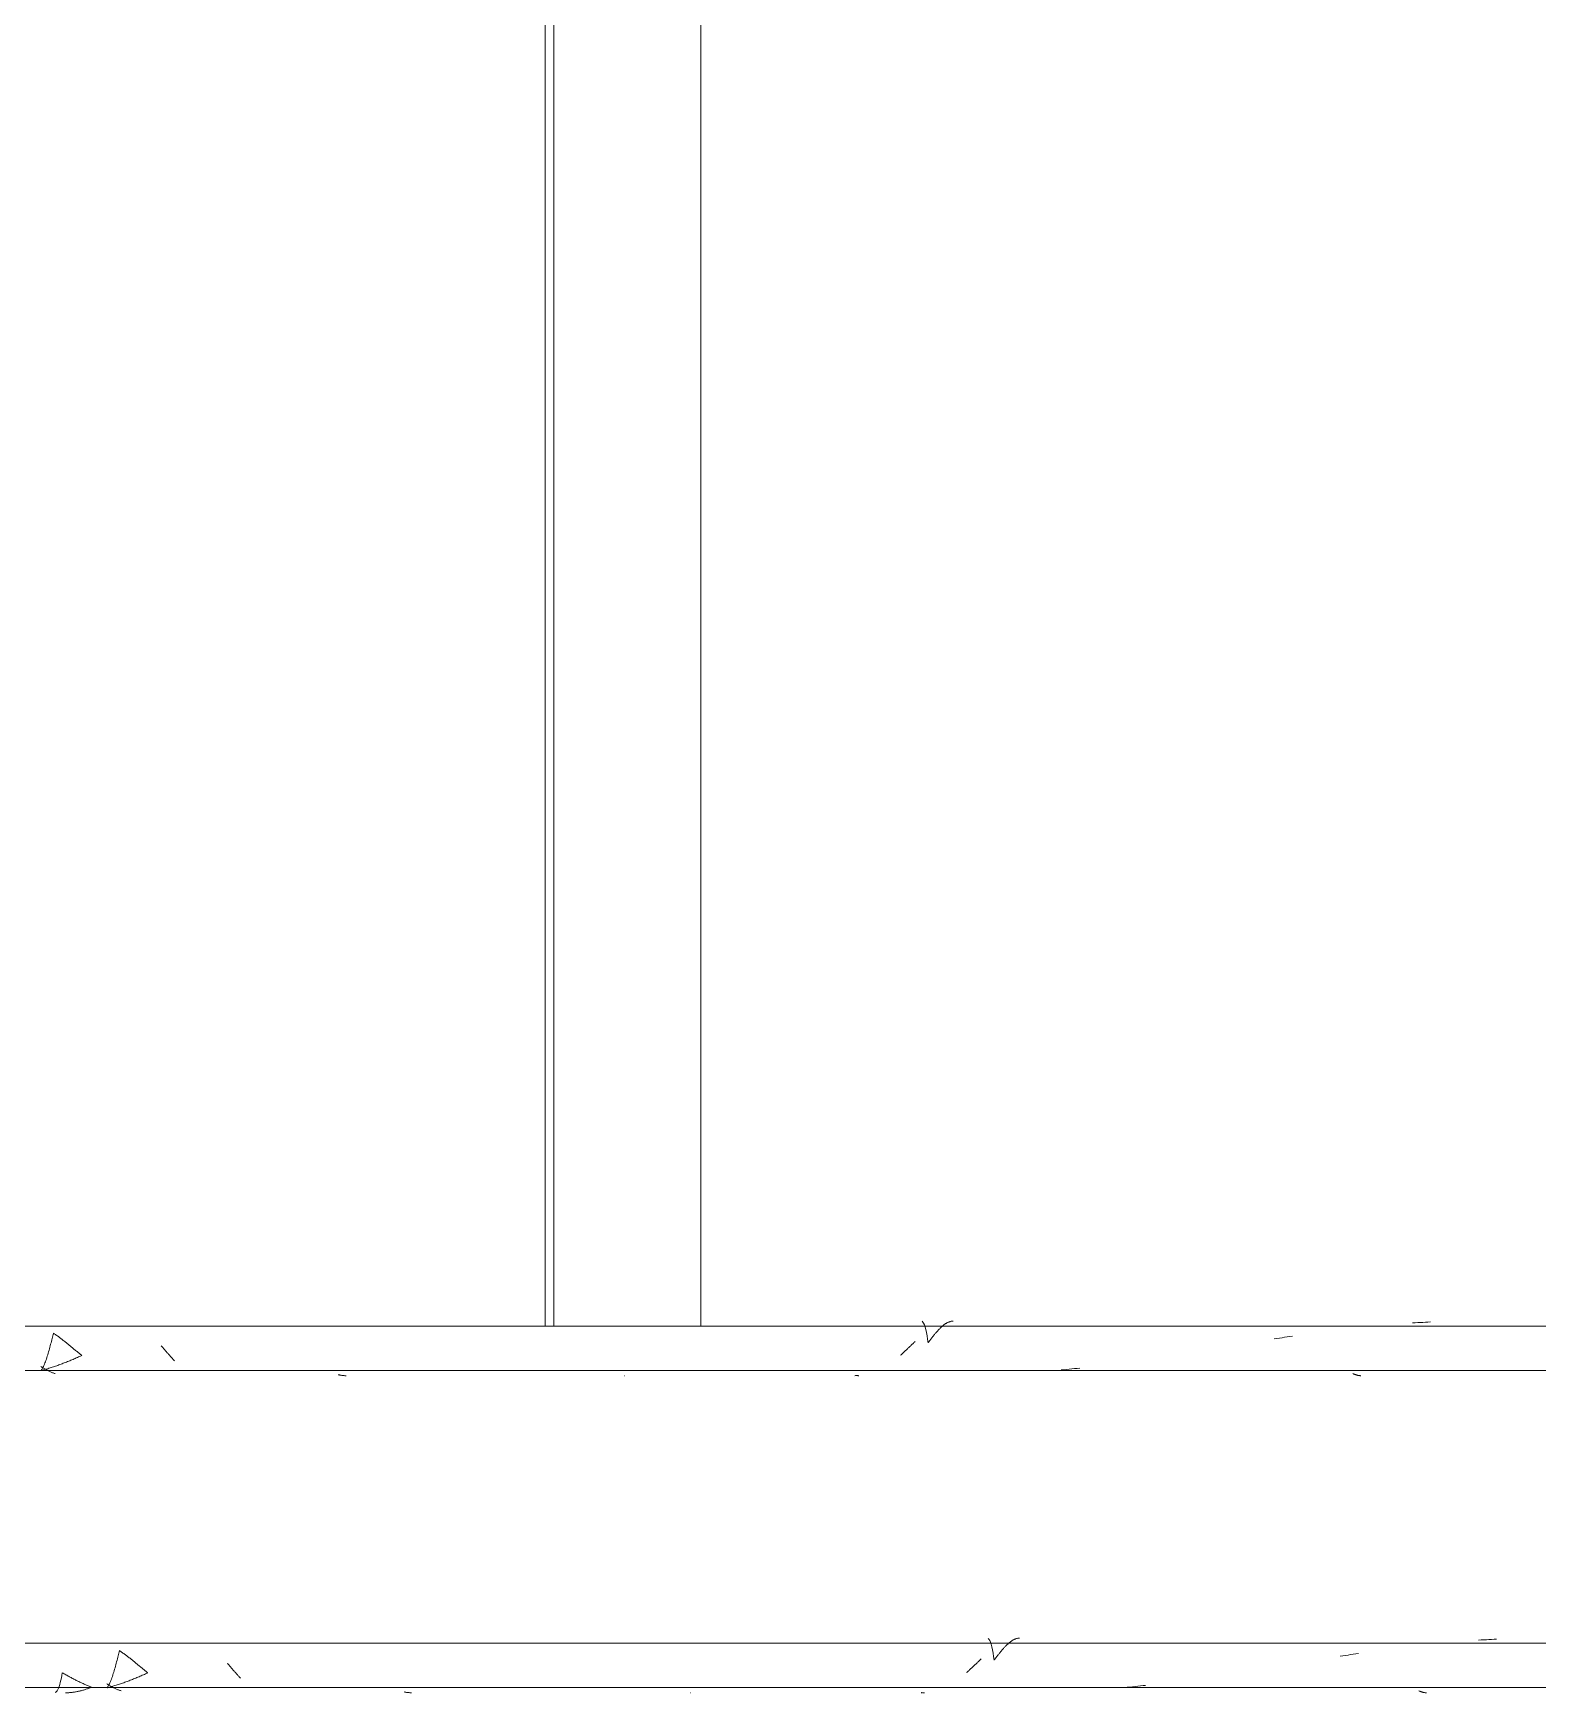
# Model space of a CAD drawing. Header units: millimetres. Extents: x -2100 to 124761, y -10432 to 93550.
# Drawn here: x 23559 to 24236, y -165 to 583 of the extents above; entities that cross this region are included whole.
import ezdxf

# ---------------------------------------------------------------- set-up
doc = ezdxf.new("R2010")
doc.units = ezdxf.units.MM
doc.linetypes.add('Centre', pattern=[31.75, 6.35, -4.7625, 15.875, -4.7625])
for name, color, linetype, lineweight in [('A-GLAZ-CWMG', 55, 'Continuous', 5), ('KINH', 152, 'Continuous', 5), ('NET THAY 1', 41, 'Continuous', 5), ('TRUC', 225, 'Continuous', 5)]:
    doc.layers.add(name, color=color, linetype=linetype, lineweight=lineweight)

# ---------------------------------------------------------------- blocks, each defined once
blk = doc.blocks.new('FP_9-MẶT ĐỨNG TRỤC A-Q')
at = {"layer": 'NET THAY 1'}
for p, q in [((23988.65, -140.65), (23989.01, -140.99)), ((23989.01, -140.99), (23989.36, -141.57)), ((23989.36, -141.57), (23989.69, -142.35)), ((23998.93, -142.04), (23998.73, -142.19)), ((23999.14, -141.9), (23998.93, -142.04)), ((23999.34, -141.76), (23999.14, -141.9)), ((23999.55, -141.63), (23999.34, -141.76)), ((23999.75, -141.5), (23999.55, -141.63)), ((23999.96, -141.39), (23999.75, -141.5)), ((24000.16, -141.28), (23999.96, -141.39)), ((24000.37, -141.18), (24000.16, -141.28)), ((24000.57, -141.08), (24000.37, -141.18)), ((24000.77, -140.99), (24000.57, -141.08)), ((24000.98, -140.91), (24000.77, -140.99)), ((24001.18, -140.84), (24000.98, -140.91)), ((24001.38, -140.78), (24001.18, -140.84)), ((24001.58, -140.72), (24001.38, -140.78)), ((24001.79, -140.67), (24001.58, -140.72)), ((24001.99, -140.63), (24001.79, -140.67)), ((24002.19, -140.59), (24001.99, -140.63)), ((24002.39, -140.56), (24002.19, -140.59)), ((24002.59, -140.54), (24002.39, -140.56)), ((24002.8, -140.53), (24002.59, -140.54)), ((24210.72, -141.39), (24209.56, -141.46)), ((24211.88, -141.32), (24210.72, -141.39)), ((24213.04, -141.25), (24211.88, -141.32)), ((24214.19, -141.19), (24213.04, -141.25)), ((24215.35, -141.13), (24214.19, -141.19)), ((24216.51, -141.07), (24215.35, -141.13)), ((24217.66, -141.02), (24216.51, -141.07)), ((31335.33, -142.86), (22887.32, -142.86)), ((23596.69, -149.2), (23596.53, -149.85)), ((23596.85, -148.56), (23596.69, -149.2)), ((23597, -147.93), (23596.85, -148.56)), ((23597.15, -147.32), (23597, -147.93)), ((23597.29, -146.72), (23597.15, -147.32)), ((23597.43, -146.15), (23597.29, -146.72)), ((23597.75, -146.36), (23597.43, -146.15)), ((23598.08, -146.58), (23597.75, -146.36)), ((23598.4, -146.8), (23598.08, -146.58)), ((23598.72, -147.03), (23598.4, -146.8)), ((23599.04, -147.26), (23598.72, -147.03)), ((23599.36, -147.49), (23599.04, -147.26)), ((23599.68, -147.72), (23599.36, -147.49)), ((23599.99, -147.95), (23599.68, -147.72)), ((23600.31, -148.19), (23599.99, -147.95)), ((23600.63, -148.43), (23600.31, -148.19)), ((23600.95, -148.67), (23600.63, -148.43)), ((23601.26, -148.91), (23600.95, -148.67)), ((23601.58, -149.15), (23601.26, -148.91)), ((23601.89, -149.4), (23601.58, -149.15)), ((23602.21, -149.64), (23601.89, -149.4)), ((23989.69, -142.35), (23990.02, -143.34)), ((23990.02, -143.34), (23990.32, -144.5)), ((23990.32, -144.5), (23990.61, -145.82)), ((23990.61, -145.82), (23990.87, -147.28)), ((23990.87, -147.28), (23991.11, -148.84)), ((23991.11, -148.84), (23991.32, -150.48)), ((23992.24, -149.28), (23992.01, -149.58)), ((23992.47, -148.99), (23992.24, -149.28)), ((23992.69, -148.7), (23992.47, -148.99)), ((23992.92, -148.41), (23992.69, -148.7)), ((23993.14, -148.12), (23992.92, -148.41)), ((23993.37, -147.84), (23993.14, -148.12)), ((23993.59, -147.56), (23993.37, -147.84)), ((23993.81, -147.28), (23993.59, -147.56)), ((23994.03, -147.01), (23993.81, -147.28)), ((23994.25, -146.74), (23994.03, -147.01)), ((23994.47, -146.47), (23994.25, -146.74)), ((23994.69, -146.21), (23994.47, -146.47)), ((23994.91, -145.95), (23994.69, -146.21)), ((23995.13, -145.7), (23994.91, -145.95)), ((23995.35, -145.45), (23995.13, -145.7)), ((23995.56, -145.2), (23995.35, -145.45)), ((23995.78, -144.97), (23995.56, -145.2)), ((23995.99, -144.73), (23995.78, -144.97)), ((23996.21, -144.5), (23995.99, -144.73)), ((23996.42, -144.28), (23996.21, -144.5)), ((23996.63, -144.06), (23996.42, -144.28)), ((23996.84, -143.84), (23996.63, -144.06)), ((23997.06, -143.64), (23996.84, -143.84)), ((23997.27, -143.43), (23997.06, -143.64)), ((23997.48, -143.24), (23997.27, -143.43)), ((23997.69, -143.05), (23997.48, -143.24)), ((23997.89, -142.86), (23997.69, -143.05)), ((23998.1, -142.69), (23997.89, -142.86)), ((23998.31, -142.52), (23998.1, -142.69)), ((23998.52, -142.35), (23998.31, -142.52)), ((23998.73, -142.19), (23998.52, -142.35)), ((24148.42, -148.54), (24147.25, -148.72)), ((24149.59, -148.36), (24148.42, -148.54)), ((24150.76, -148.18), (24149.59, -148.36)), ((24151.93, -148), (24150.76, -148.18)), ((24153.1, -147.83), (24151.93, -148)), ((24154.27, -147.65), (24153.1, -147.83)), ((24155.44, -147.48), (24154.27, -147.65)), ((23571.72, -156.2), (23571.51, -157.36)), ((23572.12, -156.41), (23571.73, -156.18)), ((23572.52, -156.63), (23572.12, -156.41)), ((23572.91, -156.85), (23572.52, -156.63)), ((23573.31, -157.07), (23572.91, -156.85)), ((23594.68, -156.52), (23594.47, -157.16)), ((23594.88, -155.87), (23594.68, -156.52)), ((23595.08, -155.21), (23594.88, -155.87)), ((23595.28, -154.54), (23595.08, -155.21)), ((23595.47, -153.87), (23595.28, -154.54)), ((23595.66, -153.2), (23595.47, -153.87)), ((23595.84, -152.52), (23595.66, -153.2)), ((23596.02, -151.85), (23595.84, -152.52)), ((23596.19, -151.17), (23596.02, -151.85)), ((23596.36, -150.51), (23596.19, -151.17)), ((23596.53, -149.85), (23596.36, -150.51)), ((23602.52, -149.89), (23602.21, -149.64)), ((23602.83, -150.14), (23602.52, -149.89)), ((23603.15, -150.39), (23602.83, -150.14)), ((23603.46, -150.64), (23603.15, -150.39)), ((23603.77, -150.9), (23603.46, -150.64)), ((23604.08, -151.15), (23603.77, -150.9)), ((23604.39, -151.4), (23604.08, -151.15)), ((23604.7, -151.66), (23604.39, -151.4)), ((23605.01, -151.91), (23604.7, -151.66)), ((23605.32, -152.17), (23605.01, -151.91)), ((23605.62, -152.42), (23605.32, -152.17)), ((23605.93, -152.68), (23605.62, -152.42)), ((23606.24, -152.94), (23605.93, -152.68)), ((23606.54, -153.19), (23606.24, -152.94)), ((23606.85, -153.45), (23606.54, -153.19)), ((23607.15, -153.71), (23606.85, -153.45)), ((23607.45, -153.96), (23607.15, -153.71)), ((23607.76, -154.22), (23607.45, -153.96)), ((23608.06, -154.47), (23607.76, -154.22)), ((23608.36, -154.72), (23608.06, -154.47)), ((23608.7, -156.88), (23608.22, -157.09)), ((23608.66, -154.98), (23608.36, -154.72)), ((23608.96, -155.23), (23608.66, -154.98)), ((23609.19, -156.66), (23608.7, -156.88)), ((23609.26, -155.48), (23608.96, -155.23)), ((23609.67, -156.44), (23609.19, -156.66)), ((23609.56, -155.73), (23609.26, -155.48)), ((23609.86, -155.98), (23609.56, -155.73)), ((23610.16, -156.22), (23609.67, -156.44)), ((23610.16, -156.22), (23609.86, -155.98)), ((23646.28, -152.2), (23646.03, -151.91)), ((23646.54, -152.5), (23646.28, -152.2)), ((23646.8, -152.79), (23646.54, -152.5)), ((23647.05, -153.08), (23646.8, -152.79)), ((23647.31, -153.37), (23647.05, -153.08)), ((23647.56, -153.66), (23647.31, -153.37)), ((23647.81, -153.95), (23647.56, -153.66)), ((23648.07, -154.24), (23647.81, -153.95)), ((23648.32, -154.53), (23648.07, -154.24)), ((23648.57, -154.81), (23648.32, -154.53)), ((23648.82, -155.1), (23648.57, -154.81)), ((23649.07, -155.39), (23648.82, -155.1)), ((23649.31, -155.67), (23649.07, -155.39)), ((23649.56, -155.95), (23649.31, -155.67)), ((23649.81, -156.23), (23649.56, -155.95)), ((23650.05, -156.51), (23649.81, -156.23)), ((23650.3, -156.79), (23650.05, -156.51)), ((23650.54, -157.06), (23650.3, -156.79)), ((23979.22, -155.85), (23978.94, -156.1)), ((23979.5, -155.59), (23979.22, -155.85)), ((23979.78, -155.33), (23979.5, -155.59)), ((23980.06, -155.08), (23979.78, -155.33)), ((23980.34, -154.82), (23980.06, -155.08)), ((23980.62, -154.56), (23980.34, -154.82)), ((23980.9, -154.3), (23980.62, -154.56)), ((23981.18, -154.04), (23980.9, -154.3)), ((23981.46, -153.78), (23981.18, -154.04)), ((23981.74, -153.52), (23981.46, -153.78)), ((23982.01, -153.25), (23981.74, -153.52)), ((23982.29, -152.99), (23982.01, -153.25)), ((23982.56, -152.73), (23982.29, -152.99)), ((23982.84, -152.47), (23982.56, -152.73)), ((23983.11, -152.21), (23982.84, -152.47)), ((23983.39, -151.94), (23983.11, -152.21)), ((23983.66, -151.68), (23983.39, -151.94)), ((23983.93, -151.42), (23983.66, -151.68)), ((23984.2, -151.16), (23983.93, -151.42)), ((23984.47, -150.9), (23984.2, -151.16)), ((23984.74, -150.65), (23984.47, -150.9)), ((23985.01, -150.39), (23984.74, -150.65)), ((23985.28, -150.13), (23985.01, -150.39)), ((23985.55, -149.88), (23985.28, -150.13)), ((23991.55, -150.18), (23991.32, -150.48)), ((23991.78, -149.88), (23991.55, -150.18)), ((23992.01, -149.58), (23991.78, -149.88)), ((22887.32, -162.86), (31335.33, -162.86)), ((23569.38, -164.22), (23569.08, -164.64)), ((23569.68, -163.68), (23569.38, -164.22)), ((23569.97, -163.04), (23569.68, -163.68)), ((23570.25, -162.3), (23569.97, -163.04)), ((23570.53, -161.47), (23570.25, -162.3)), ((23570.79, -160.55), (23570.53, -161.47)), ((23571.04, -159.55), (23570.79, -160.55)), ((23571.28, -158.48), (23571.04, -159.55)), ((23571.51, -157.36), (23571.28, -158.48)), ((23573.7, -157.29), (23573.31, -157.07)), ((23574.09, -157.51), (23573.7, -157.29)), ((23574.49, -157.72), (23574.09, -157.51)), ((23574.88, -157.94), (23574.49, -157.72)), ((23575.27, -158.15), (23574.88, -157.94)), ((23575.66, -158.36), (23575.27, -158.15)), ((23576.05, -158.57), (23575.66, -158.36)), ((23576.44, -158.77), (23576.05, -158.57)), ((23576.83, -158.98), (23576.44, -158.77)), ((23577.22, -159.18), (23576.83, -158.98)), ((23577.61, -159.38), (23577.22, -159.18)), ((23578, -159.57), (23577.61, -159.38)), ((23578.39, -159.77), (23578, -159.57)), ((23578.77, -159.96), (23578.39, -159.77)), ((23579.16, -160.15), (23578.77, -159.96)), ((23579.43, -164.41), (23579.06, -164.49)), ((23579.55, -160.34), (23579.16, -160.15)), ((23579.8, -164.32), (23579.43, -164.41)), ((23579.93, -160.52), (23579.55, -160.34)), ((23580.17, -164.23), (23579.8, -164.32)), ((23580.32, -160.7), (23579.93, -160.52)), ((23580.53, -164.13), (23580.17, -164.23)), ((23580.71, -160.88), (23580.32, -160.7)), ((23580.9, -164.03), (23580.53, -164.13)), ((23581.09, -161.06), (23580.71, -160.88)), ((23581.27, -163.93), (23580.9, -164.03)), ((23581.48, -161.23), (23581.09, -161.06)), ((23581.63, -163.82), (23581.27, -163.93)), ((23581.86, -161.4), (23581.48, -161.23)), ((23582, -163.7), (23581.63, -163.82)), ((23582.24, -161.57), (23581.86, -161.4)), ((23582.37, -163.59), (23582, -163.7)), ((23582.63, -161.73), (23582.24, -161.57)), ((23582.73, -163.46), (23582.37, -163.59)), ((23583.01, -161.89), (23582.63, -161.73)), ((23583.1, -163.34), (23582.73, -163.46)), ((23583.39, -162.05), (23583.01, -161.89)), ((23583.46, -163.21), (23583.1, -163.34)), ((23583.78, -162.2), (23583.39, -162.05)), ((23583.83, -163.07), (23583.46, -163.21)), ((23584.16, -162.35), (23583.78, -162.2)), ((23584.19, -162.93), (23583.83, -163.07)), ((23584.54, -162.5), (23584.16, -162.35)), ((23584.56, -162.79), (23584.19, -162.93)), ((23584.92, -162.64), (23584.54, -162.5)), ((23584.92, -162.64), (23584.56, -162.79)), ((23592.02, -161.34), (23591.72, -161.16)), ((23592.18, -162.55), (23591.93, -162.95)), ((23592.43, -162.82), (23591.93, -162.95)), ((23592.32, -161.52), (23592.02, -161.34)), ((23592.42, -162.12), (23592.18, -162.55)), ((23592.62, -161.7), (23592.32, -161.52)), ((23592.66, -161.66), (23592.42, -162.12)), ((23592.93, -162.68), (23592.43, -162.82)), ((23592.91, -161.87), (23592.62, -161.7)), ((23592.9, -161.17), (23592.66, -161.66)), ((23593.14, -160.66), (23592.9, -161.17)), ((23593.21, -162.05), (23592.91, -161.87)), ((23593.43, -162.55), (23592.93, -162.68)), ((23593.37, -160.13), (23593.14, -160.66)), ((23593.51, -162.21), (23593.21, -162.05)), ((23593.6, -159.57), (23593.37, -160.13)), ((23593.93, -162.4), (23593.43, -162.55)), ((23593.8, -162.37), (23593.51, -162.21)), ((23593.82, -158.99), (23593.6, -159.57)), ((23594.1, -162.53), (23593.8, -162.37)), ((23594.04, -158.4), (23593.82, -158.99)), ((23594.42, -162.26), (23593.93, -162.4)), ((23594.26, -157.79), (23594.04, -158.4)), ((23594.39, -162.69), (23594.1, -162.53)), ((23594.47, -157.16), (23594.26, -157.79)), ((23594.69, -162.84), (23594.39, -162.69)), ((23594.92, -162.11), (23594.42, -162.26)), ((23594.98, -162.98), (23594.69, -162.84)), ((23595.42, -161.96), (23594.92, -162.11)), ((23595.28, -163.12), (23594.98, -162.98)), ((23595.57, -163.26), (23595.28, -163.12)), ((23595.92, -161.8), (23595.42, -161.96)), ((23595.87, -163.4), (23595.57, -163.26)), ((23596.16, -163.52), (23595.87, -163.4)), ((23596.41, -161.64), (23595.92, -161.8)), ((23596.45, -163.65), (23596.16, -163.52)), ((23596.91, -161.48), (23596.41, -161.64)), ((23596.74, -163.77), (23596.45, -163.65)), ((23597.04, -163.88), (23596.74, -163.77)), ((23597.4, -161.32), (23596.91, -161.48)), ((23597.33, -163.99), (23597.04, -163.88)), ((23597.62, -164.1), (23597.33, -163.99)), ((23597.9, -161.15), (23597.4, -161.32)), ((23597.91, -164.2), (23597.62, -164.1)), ((23598.4, -160.98), (23597.9, -161.15)), ((23598.2, -164.3), (23597.91, -164.2)), ((23598.89, -160.81), (23598.4, -160.98)), ((23599.39, -160.63), (23598.89, -160.81)), ((23599.88, -160.46), (23599.39, -160.63)), ((23600.37, -160.28), (23599.88, -160.46)), ((23600.87, -160.09), (23600.37, -160.28)), ((23601.36, -159.91), (23600.87, -160.09)), ((23601.85, -159.72), (23601.36, -159.91)), ((23602.34, -159.53), (23601.85, -159.72)), ((23602.84, -159.34), (23602.34, -159.53)), ((23603.33, -159.14), (23602.84, -159.34)), ((23603.82, -158.95), (23603.33, -159.14)), ((23604.31, -158.75), (23603.82, -158.95)), ((23604.8, -158.55), (23604.31, -158.75)), ((23605.29, -158.34), (23604.8, -158.55)), ((23605.78, -158.14), (23605.29, -158.34)), ((23606.27, -157.93), (23605.78, -158.14)), ((23606.75, -157.72), (23606.27, -157.93)), ((23607.24, -157.51), (23606.75, -157.72)), ((23607.73, -157.3), (23607.24, -157.51)), ((23608.22, -157.09), (23607.73, -157.3)), ((23650.79, -157.34), (23650.54, -157.06)), ((23651.03, -157.61), (23650.79, -157.34)), ((23651.27, -157.87), (23651.03, -157.61)), ((23651.51, -158.14), (23651.27, -157.87)), ((23651.75, -158.4), (23651.51, -158.14)), ((23651.99, -158.66), (23651.75, -158.4)), ((24052.44, -162.58), (24051.24, -162.7)), ((24053.63, -162.46), (24052.44, -162.58)), ((24054.83, -162.34), (24053.63, -162.46)), ((24056.02, -162.22), (24054.83, -162.34)), ((24057.22, -162.09), (24056.02, -162.22)), ((24058.42, -161.96), (24057.22, -162.09)), ((24059.61, -161.83), (24058.42, -161.96)), ((24182.88, -164.38), (24182.67, -164.27)), ((24183.1, -164.47), (24182.88, -164.38)), ((24183.31, -164.56), (24183.1, -164.47)), ((23568.77, -164.94), (23568.46, -165.12)), ((23569.08, -164.64), (23568.77, -164.94)), ((23573.53, -165.18), (23573.16, -165.18)), ((23573.9, -165.16), (23573.53, -165.18)), ((23574.27, -165.15), (23573.9, -165.16)), ((23574.64, -165.13), (23574.27, -165.15)), ((23575.01, -165.1), (23574.64, -165.13)), ((23575.37, -165.07), (23575.01, -165.1)), ((23575.74, -165.03), (23575.37, -165.07)), ((23576.11, -164.99), (23575.74, -165.03)), ((23576.48, -164.94), (23576.11, -164.99)), ((23576.85, -164.89), (23576.48, -164.94)), ((23577.22, -164.84), (23576.85, -164.89)), ((23577.59, -164.78), (23577.22, -164.84)), ((23577.96, -164.71), (23577.59, -164.78)), ((23578.33, -164.65), (23577.96, -164.71)), ((23578.69, -164.57), (23578.33, -164.65)), ((23579.06, -164.49), (23578.69, -164.57)), ((23725.93, -164.83), (23725.64, -164.77)), ((23726.21, -164.89), (23725.93, -164.83)), ((23726.49, -164.94), (23726.21, -164.89)), ((23726.77, -164.99), (23726.49, -164.94)), ((23727.06, -165.03), (23726.77, -164.99)), ((23727.34, -165.07), (23727.06, -165.03)), ((23727.62, -165.1), (23727.34, -165.07)), ((23727.9, -165.12), (23727.62, -165.1)), ((23728.18, -165.15), (23727.9, -165.12)), ((23728.47, -165.16), (23728.18, -165.15)), ((23728.75, -165.18), (23728.47, -165.16)), ((23729.03, -165.18), (23728.75, -165.18)), ((23854.68, -165.18), (23854.49, -165.18)), ((23958.63, -165.15), (23958.45, -165.18)), ((23958.81, -165.11), (23958.63, -165.15)), ((23959.06, -165.13), (23958.81, -165.11)), ((23959.31, -165.15), (23959.06, -165.13)), ((23959.55, -165.17), (23959.31, -165.15)), ((23959.8, -165.18), (23959.55, -165.17)), ((23960.05, -165.18), (23959.8, -165.18)), ((24183.53, -164.65), (24183.31, -164.56)), ((24183.74, -164.73), (24183.53, -164.65)), ((24183.96, -164.8), (24183.74, -164.73)), ((24184.17, -164.87), (24183.96, -164.8)), ((24184.39, -164.93), (24184.17, -164.87)), ((24184.6, -164.98), (24184.39, -164.93)), ((24184.82, -165.03), (24184.6, -164.98)), ((24185.03, -165.07), (24184.82, -165.03)), ((24185.24, -165.11), (24185.03, -165.07)), ((24185.46, -165.13), (24185.24, -165.11)), ((24185.67, -165.16), (24185.46, -165.13)), ((24185.88, -165.17), (24185.67, -165.16)), ((24186.1, -165.18), (24185.88, -165.17))]:
    blk.add_line(p, q, dxfattribs=at)
blk = doc.blocks.new('FP_10-MẶT ĐỨNG TRỤC A-Q')
at = {"layer": 'NET THAY 1'}
for p, q in [((31305.6, 0), (22887.32, 0)), ((23958.93, 2.21), (23959.28, 1.87)), ((23959.28, 1.87), (23959.63, 1.31)), ((23959.63, 1.31), (23959.97, 0.54)), ((23959.97, 0.54), (23960.29, -0.43)), ((23968.1, 0.03), (23967.89, -0.15)), ((23968.3, 0.2), (23968.1, 0.03)), ((23968.51, 0.37), (23968.3, 0.2)), ((23968.71, 0.54), (23968.51, 0.37)), ((23968.92, 0.69), (23968.71, 0.54)), ((23969.12, 0.84), (23968.92, 0.69)), ((23969.33, 0.98), (23969.12, 0.84)), ((23969.53, 1.12), (23969.33, 0.98)), ((23969.74, 1.25), (23969.53, 1.12)), ((23969.94, 1.37), (23969.74, 1.25)), ((23970.14, 1.48), (23969.94, 1.37)), ((23970.34, 1.59), (23970.14, 1.48)), ((23970.55, 1.69), (23970.34, 1.59)), ((23970.75, 1.79), (23970.55, 1.69)), ((23970.95, 1.87), (23970.75, 1.79)), ((23971.15, 1.95), (23970.95, 1.87)), ((23971.35, 2.02), (23971.15, 1.95)), ((23971.55, 2.09), (23971.35, 2.02)), ((23971.75, 2.14), (23971.55, 2.09)), ((23971.95, 2.19), (23971.75, 2.14)), ((23972.15, 2.23), (23971.95, 2.19)), ((23972.35, 2.27), (23972.15, 2.23)), ((23972.55, 2.29), (23972.35, 2.27)), ((23972.76, 2.31), (23972.55, 2.29)), ((23972.96, 2.32), (23972.76, 2.31)), ((24180.97, 1.52), (24179.82, 1.45)), ((24182.13, 1.59), (24180.97, 1.52)), ((24183.29, 1.65), (24182.13, 1.59)), ((24184.45, 1.71), (24183.29, 1.65)), ((24185.6, 1.77), (24184.45, 1.71)), ((24186.76, 1.83), (24185.6, 1.77)), ((24187.92, 1.88), (24186.76, 1.83)), ((23566.79, -6.85), (23566.63, -7.51)), ((23566.95, -6.2), (23566.79, -6.85)), ((23567.11, -5.57), (23566.95, -6.2)), ((23567.26, -4.94), (23567.11, -5.57)), ((23567.41, -4.34), (23567.26, -4.94)), ((23567.55, -3.74), (23567.41, -4.34)), ((23567.69, -3.17), (23567.55, -3.74)), ((23568.01, -3.39), (23567.69, -3.17)), ((23568.34, -3.6), (23568.01, -3.39)), ((23568.66, -3.82), (23568.34, -3.6)), ((23568.98, -4.05), (23568.66, -3.82)), ((23569.3, -4.27), (23568.98, -4.05)), ((23569.62, -4.5), (23569.3, -4.27)), ((23569.94, -4.73), (23569.62, -4.5)), ((23570.26, -4.96), (23569.94, -4.73)), ((23570.57, -5.2), (23570.26, -4.96)), ((23570.89, -5.44), (23570.57, -5.2)), ((23571.21, -5.68), (23570.89, -5.44)), ((23571.53, -5.92), (23571.21, -5.68)), ((23571.84, -6.16), (23571.53, -5.92)), ((23572.16, -6.4), (23571.84, -6.16)), ((23572.47, -6.65), (23572.16, -6.4)), ((23572.78, -6.9), (23572.47, -6.65)), ((23573.1, -7.14), (23572.78, -6.9)), ((23573.41, -7.39), (23573.1, -7.14)), ((23573.72, -7.65), (23573.41, -7.39)), ((23955.27, -7.39), (23955.01, -7.65)), ((23955.54, -7.14), (23955.27, -7.39)), ((23955.81, -6.88), (23955.54, -7.14)), ((23960.29, -0.43), (23960.59, -1.58)), ((23960.59, -1.58), (23960.87, -2.89)), ((23960.87, -2.89), (23961.14, -4.32)), ((23961.14, -4.32), (23961.37, -5.86)), ((23961.37, -5.86), (23961.59, -7.48)), ((23961.81, -7.18), (23961.59, -7.48)), ((23962.04, -6.89), (23961.81, -7.18)), ((23962.27, -6.59), (23962.04, -6.89)), ((23962.49, -6.3), (23962.27, -6.59)), ((23962.72, -6.01), (23962.49, -6.3)), ((23962.94, -5.72), (23962.72, -6.01)), ((23963.17, -5.43), (23962.94, -5.72)), ((23963.39, -5.15), (23963.17, -5.43)), ((23963.61, -4.87), (23963.39, -5.15)), ((23963.83, -4.6), (23963.61, -4.87)), ((23964.05, -4.32), (23963.83, -4.6)), ((23964.27, -4.05), (23964.05, -4.32)), ((23964.49, -3.79), (23964.27, -4.05)), ((23964.71, -3.52), (23964.49, -3.79)), ((23964.92, -3.26), (23964.71, -3.52)), ((23965.14, -3.01), (23964.92, -3.26)), ((23965.36, -2.76), (23965.14, -3.01)), ((23965.57, -2.52), (23965.36, -2.76)), ((23965.79, -2.27), (23965.57, -2.52)), ((23966, -2.04), (23965.79, -2.27)), ((23966.21, -1.81), (23966, -2.04)), ((23966.42, -1.58), (23966.21, -1.81)), ((23966.63, -1.36), (23966.42, -1.58)), ((23966.85, -1.14), (23966.63, -1.36)), ((23967.06, -0.93), (23966.85, -1.14)), ((23967.26, -0.73), (23967.06, -0.93)), ((23967.47, -0.53), (23967.26, -0.73)), ((23967.68, -0.34), (23967.47, -0.53)), ((23967.89, -0.15), (23967.68, -0.34)), ((24118.68, -5.55), (24117.51, -5.73)), ((24119.85, -5.37), (24118.68, -5.55)), ((24121.02, -5.19), (24119.85, -5.37)), ((24122.19, -5.01), (24121.02, -5.19)), ((24123.36, -4.84), (24122.19, -5.01)), ((24124.53, -4.66), (24123.36, -4.84)), ((24125.7, -4.49), (24124.53, -4.66)), ((23564.53, -14.8), (23564.32, -15.41)), ((23564.75, -14.17), (23564.53, -14.8)), ((23564.95, -13.53), (23564.75, -14.17)), ((23565.16, -12.87), (23564.95, -13.53)), ((23565.36, -12.21), (23565.16, -12.87)), ((23565.55, -11.54), (23565.36, -12.21)), ((23565.74, -10.87), (23565.55, -11.54)), ((23565.93, -10.2), (23565.74, -10.87)), ((23566.11, -9.52), (23565.93, -10.2)), ((23566.29, -8.85), (23566.11, -9.52)), ((23566.46, -8.18), (23566.29, -8.85)), ((23566.63, -7.51), (23566.46, -8.18)), ((23574.03, -7.9), (23573.72, -7.65)), ((23574.35, -8.15), (23574.03, -7.9)), ((23574.66, -8.4), (23574.35, -8.15)), ((23574.97, -8.66), (23574.66, -8.4)), ((23575.27, -8.91), (23574.97, -8.66)), ((23575.58, -9.17), (23575.27, -8.91)), ((23575.89, -9.42), (23575.58, -9.17)), ((23576.2, -9.68), (23575.89, -9.42)), ((23576.54, -14.95), (23576.05, -15.15)), ((23576.5, -9.94), (23576.2, -9.68)), ((23576.81, -10.19), (23576.5, -9.94)), ((23577.03, -14.74), (23576.54, -14.95)), ((23577.11, -10.45), (23576.81, -10.19)), ((23577.52, -14.52), (23577.03, -14.74)), ((23577.42, -10.71), (23577.11, -10.45)), ((23577.72, -10.96), (23577.42, -10.71)), ((23578, -14.31), (23577.52, -14.52)), ((23578.03, -11.22), (23577.72, -10.96)), ((23578.49, -14.1), (23578, -14.31)), ((23578.33, -11.47), (23578.03, -11.22)), ((23578.63, -11.73), (23578.33, -11.47)), ((23578.97, -13.88), (23578.49, -14.1)), ((23578.93, -11.98), (23578.63, -11.73)), ((23579.23, -12.23), (23578.93, -11.98)), ((23579.46, -13.67), (23578.97, -13.88)), ((23579.53, -12.48), (23579.23, -12.23)), ((23579.95, -13.45), (23579.46, -13.67)), ((23579.83, -12.73), (23579.53, -12.48)), ((23580.13, -12.98), (23579.83, -12.73)), ((23580.43, -13.23), (23579.95, -13.45)), ((23580.43, -13.23), (23580.13, -12.98)), ((23616.55, -9.2), (23616.29, -8.91)), ((23616.81, -9.5), (23616.55, -9.2)), ((23617.06, -9.79), (23616.81, -9.5)), ((23617.32, -10.08), (23617.06, -9.79)), ((23617.58, -10.37), (23617.32, -10.08)), ((23617.83, -10.66), (23617.58, -10.37)), ((23618.08, -10.95), (23617.83, -10.66)), ((23618.34, -11.24), (23618.08, -10.95)), ((23618.59, -11.53), (23618.34, -11.24)), ((23618.84, -11.82), (23618.59, -11.53)), ((23619.09, -12.1), (23618.84, -11.82)), ((23619.34, -12.39), (23619.09, -12.1)), ((23619.59, -12.67), (23619.34, -12.39)), ((23619.83, -12.96), (23619.59, -12.67)), ((23620.08, -13.24), (23619.83, -12.96)), ((23620.33, -13.52), (23620.08, -13.24)), ((23620.57, -13.8), (23620.33, -13.52)), ((23620.82, -14.07), (23620.57, -13.8)), ((23621.06, -14.34), (23620.82, -14.07)), ((23621.3, -14.62), (23621.06, -14.34)), ((23621.55, -14.88), (23621.3, -14.62)), ((23621.79, -15.15), (23621.55, -14.88)), ((23949.49, -12.85), (23949.21, -13.1)), ((23949.77, -12.59), (23949.49, -12.85)), ((23950.05, -12.34), (23949.77, -12.59)), ((23950.34, -12.08), (23950.05, -12.34)), ((23950.62, -11.82), (23950.34, -12.08)), ((23950.89, -11.56), (23950.62, -11.82)), ((23951.17, -11.3), (23950.89, -11.56)), ((23951.45, -11.04), (23951.17, -11.3)), ((23951.73, -10.78), (23951.45, -11.04)), ((23952.01, -10.52), (23951.73, -10.78)), ((23952.28, -10.25), (23952.01, -10.52)), ((23952.56, -9.99), (23952.28, -10.25)), ((23952.83, -9.73), (23952.56, -9.99)), ((23953.11, -9.47), (23952.83, -9.73)), ((23953.38, -9.21), (23953.11, -9.47)), ((23953.65, -8.95), (23953.38, -9.21)), ((23953.92, -8.68), (23953.65, -8.95)), ((23954.2, -8.42), (23953.92, -8.68)), ((23954.47, -8.16), (23954.2, -8.42)), ((23954.74, -7.91), (23954.47, -8.16)), ((23955.01, -7.65), (23954.74, -7.91)), ((22887.32, -20), (31305.6, -20)), ((23562.3, -18.38), (23562, -18.19)), ((23562.46, -19.6), (23562.21, -20.01)), ((23562.71, -19.88), (23562.21, -20.01)), ((23562.6, -18.56), (23562.3, -18.38)), ((23562.7, -19.17), (23562.46, -19.6)), ((23562.9, -18.74), (23562.6, -18.56)), ((23562.94, -18.7), (23562.7, -19.17)), ((23563.21, -19.74), (23562.71, -19.88)), ((23563.19, -18.92), (23562.9, -18.74)), ((23563.18, -18.21), (23562.94, -18.7)), ((23563.42, -17.69), (23563.18, -18.21)), ((23563.49, -19.09), (23563.19, -18.92)), ((23563.71, -19.6), (23563.21, -19.74)), ((23563.65, -17.15), (23563.42, -17.69)), ((23563.79, -19.26), (23563.49, -19.09)), ((23563.87, -16.59), (23563.65, -17.15)), ((23564.21, -19.45), (23563.71, -19.6)), ((23564.08, -19.43), (23563.79, -19.26)), ((23564.1, -16.01), (23563.87, -16.59)), ((23564.38, -19.59), (23564.08, -19.43)), ((23564.32, -15.41), (23564.1, -16.01)), ((23564.7, -19.31), (23564.21, -19.45)), ((23564.68, -19.74), (23564.38, -19.59)), ((23564.97, -19.9), (23564.68, -19.74)), ((23565.2, -19.16), (23564.7, -19.31)), ((23565.27, -20.04), (23564.97, -19.9)), ((23565.7, -19), (23565.2, -19.16)), ((23565.56, -20.19), (23565.27, -20.04)), ((23565.85, -20.33), (23565.56, -20.19)), ((23566.2, -18.85), (23565.7, -19)), ((23566.15, -20.46), (23565.85, -20.33)), ((23566.44, -20.59), (23566.15, -20.46)), ((23566.69, -18.69), (23566.2, -18.85)), ((23566.74, -20.72), (23566.44, -20.59)), ((23567.19, -18.52), (23566.69, -18.69)), ((23567.03, -20.84), (23566.74, -20.72)), ((23567.32, -20.96), (23567.03, -20.84)), ((23567.68, -18.36), (23567.19, -18.52)), ((23567.61, -21.07), (23567.32, -20.96)), ((23567.9, -21.18), (23567.61, -21.07)), ((23568.18, -18.19), (23567.68, -18.36)), ((23568.2, -21.29), (23567.9, -21.18)), ((23568.67, -18.02), (23568.18, -18.19)), ((23568.49, -21.39), (23568.2, -21.29)), ((23569.17, -17.84), (23568.67, -18.02)), ((23569.66, -17.67), (23569.17, -17.84)), ((23570.16, -17.49), (23569.66, -17.67)), ((23570.65, -17.3), (23570.16, -17.49)), ((23571.14, -17.12), (23570.65, -17.3)), ((23571.64, -16.93), (23571.14, -17.12)), ((23572.13, -16.74), (23571.64, -16.93)), ((23572.62, -16.55), (23572.13, -16.74)), ((23573.11, -16.36), (23572.62, -16.55)), ((23573.6, -16.16), (23573.11, -16.36)), ((23574.09, -15.96), (23573.6, -16.16)), ((23574.58, -15.76), (23574.09, -15.96)), ((23575.07, -15.56), (23574.58, -15.76)), ((23575.56, -15.36), (23575.07, -15.56)), ((23576.05, -15.15), (23575.56, -15.36)), ((23622.03, -15.41), (23621.79, -15.15)), ((23622.27, -15.67), (23622.03, -15.41)), ((23696.2, -21.94), (23695.93, -21.88)), ((23696.48, -22), (23696.2, -21.94)), ((23696.75, -22.05), (23696.48, -22)), ((23697.02, -22.1), (23696.75, -22.05)), ((23697.3, -22.14), (23697.02, -22.1)), ((23697.57, -22.18), (23697.3, -22.14)), ((23697.85, -22.22), (23697.57, -22.18)), ((23698.12, -22.25), (23697.85, -22.22)), ((23698.39, -22.27), (23698.12, -22.25)), ((23698.67, -22.29), (23698.39, -22.27)), ((23698.94, -22.31), (23698.67, -22.29)), ((23699.21, -22.32), (23698.94, -22.31)), ((23699.49, -22.33), (23699.21, -22.32)), ((23824.96, -22.32), (23824.69, -22.33)), ((23928.89, -22.29), (23928.7, -22.32)), ((23929.09, -22.23), (23928.89, -22.29)), ((23929.37, -22.26), (23929.09, -22.23)), ((23929.64, -22.29), (23929.37, -22.26)), ((23929.92, -22.3), (23929.64, -22.29)), ((23930.19, -22.32), (23929.92, -22.3)), ((23930.46, -22.33), (23930.19, -22.32)), ((24022.72, -19.64), (24021.52, -19.75)), ((24023.91, -19.51), (24022.72, -19.64)), ((24025.11, -19.39), (24023.91, -19.51)), ((24026.31, -19.26), (24025.11, -19.39)), ((24027.5, -19.14), (24026.31, -19.26)), ((24028.7, -19.01), (24027.5, -19.14)), ((24029.89, -18.87), (24028.7, -19.01)), ((24153.17, -21.47), (24152.95, -21.36)), ((24153.4, -21.57), (24153.17, -21.47)), ((24153.62, -21.67), (24153.4, -21.57)), ((24153.84, -21.76), (24153.62, -21.67)), ((24154.06, -21.84), (24153.84, -21.76)), ((24154.28, -21.92), (24154.06, -21.84)), ((24154.5, -21.99), (24154.28, -21.92)), ((24154.72, -22.05), (24154.5, -21.99)), ((24154.94, -22.11), (24154.72, -22.05)), ((24155.16, -22.16), (24154.94, -22.11)), ((24155.38, -22.21), (24155.16, -22.16)), ((24155.6, -22.24), (24155.38, -22.21)), ((24155.82, -22.27), (24155.6, -22.24)), ((24156.04, -22.3), (24155.82, -22.27)), ((24156.26, -22.31), (24156.04, -22.3)), ((24156.48, -22.32), (24156.26, -22.31))]:
    blk.add_line(p, q, dxfattribs=at)
blk = doc.blocks.new('Rectangular Mullion - Rectangular Mullion-V26-MẶT ĐỨNG TRỤC A-Q')
at = {"layer": 'A-GLAZ-CWMG'}
for p, q in [((30743.44, 2200), (30743.44, 0)), ((30809.64, 2200), (30809.64, 0)), ((30739.48, 2166.67), (30739.48, 0))]:
    blk.add_line(p, q, dxfattribs=at)

msp = doc.modelspace()

# ---------------------------------------------------------------- hatches: boundary and pattern name
at = {"layer": 'KINH'}
h = msp.add_hatch(dxfattribs=at)
h.set_pattern_fill('FP_11', color=256, angle=180, style=0, pattern_type=2)
h.set_pattern_definition([(225.204, (37422.6, 14448.4), (-0.002, -2032), [252.7, -2610.8]), (225.204, (37477.4, 14393.3), (-0.002, -2032), [252.7, -2610.8]), (225.204, (37552.7, 14524.3), (-0.002, -2032), [544.27, -2319.24]), (225.204, (38794.5, 13087), (-0.002, -2032), [252.7, -2610.8]), (225.204, (38849.3, 13031.8), (-0.002, -2032), [252.7, -2610.8]), (225.204, (38924.7, 13162.9), (-0.002, -2032), [544.27, -2319.24])])
h.paths.add_polyline_path([(22202.52, 4850), (22202.52, 0), (32826.57, 0), (32826.57, 4850)])

# ---------------------------------------------------------------- linework, layer by layer
at = {"layer": 'TRUC', "linetype": 'Centre', "ltscale": 75}
msp.add_line((-2000.06, 0), (44599.94, 0), dxfattribs=at)

# ---------------------------------------------------------------- block references
at = {"layer": 'A-GLAZ-CWMG'}
msp.add_blockref('Rectangular Mullion - Rectangular Mullion-V26-MẶT ĐỨNG TRỤC A-Q', (-6950.31, 0), dxfattribs=at)
at = {"layer": 'NET THAY 1'}
for name in ['FP_10-MẶT ĐỨNG TRỤC A-Q', 'FP_9-MẶT ĐỨNG TRỤC A-Q']:
    msp.add_blockref(name, (0, 0), dxfattribs=at)

doc.saveas('drawing.dxf')
